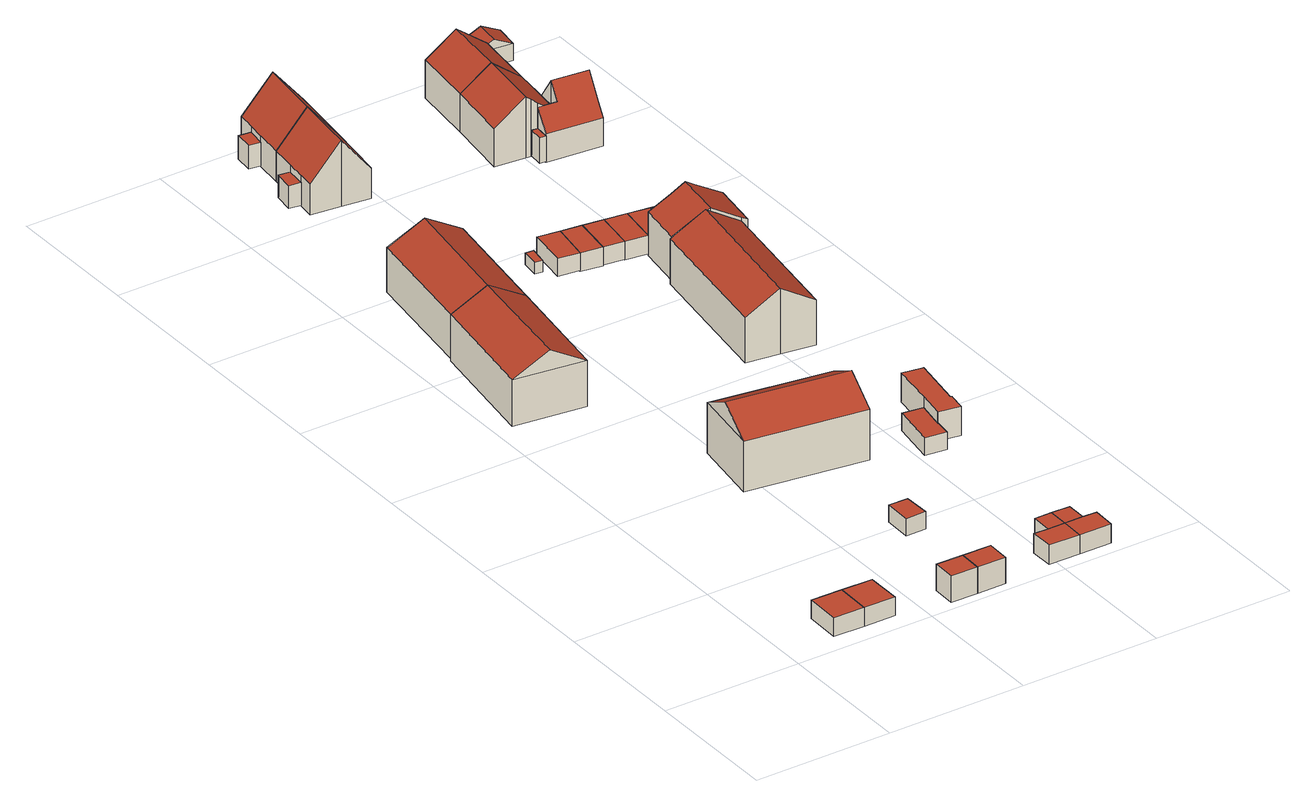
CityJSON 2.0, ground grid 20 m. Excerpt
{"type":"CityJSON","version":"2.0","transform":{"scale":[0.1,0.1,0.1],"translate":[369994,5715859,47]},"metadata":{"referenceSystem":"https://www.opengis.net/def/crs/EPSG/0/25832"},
"CityObjects":{
"building1":{"type":"Building","attributes":{"Geometrietyp2DReferenz":"3000","Gemeindeschluessel":"05513000","function":"31001_1310","roofType":"1000","measuredHeight":2.75},"address":[{"country":"Germany","locality":"Gelsenkirchen","thoroughfareNumber":"29","thoroughfareName":"Ossenkamp"}],"geometry":[{"type":"Solid","lod":"2","boundaries":[[[[0,1,2,3]],[[4,5,1,0]],[[6,7,5,4]],[[3,2,7,6]],[[4,0,3,6]],[[1,5,7,2]]]],"semantics":{"surfaces":[{"type":"WallSurface"},{"type":"RoofSurface"},{"type":"GroundSurface"}],"values":[[0,0,0,0,1,2]]}}]},
"building2":{"type":"Building","attributes":{"Geometrietyp2DReferenz":"3000","Gemeindeschluessel":"05513000","function":"31001_1310","roofType":"1000","measuredHeight":2.76},"address":[{"country":"Germany","locality":"Gelsenkirchen","thoroughfareNumber":"31","thoroughfareName":"Ossenkamp"}],"geometry":[{"type":"Solid","lod":"2","boundaries":[[[[8,9,1,0]],[[10,11,9,8]],[[4,5,11,10]],[[0,1,5,4]],[[10,8,0,4]],[[9,11,5,1]]]],"semantics":{"surfaces":[{"type":"WallSurface"},{"type":"RoofSurface"},{"type":"GroundSurface"}],"values":[[0,0,0,0,1,2]]}}]},
"building3":{"type":"Building","attributes":{"Geometrietyp2DReferenz":"3000","Gemeindeschluessel":"05513000","function":"31001_1010","roofType":"1000","measuredHeight":3.82},"address":[{"country":"Germany","locality":"Gelsenkirchen","thoroughfareNumber":"31","thoroughfareName":"Ossenkamp"}],"geometry":[{"type":"Solid","lod":"2","boundaries":[[[[12,13,14,15]],[[16,17,13,12]],[[18,19,17,16]],[[15,14,19,18]],[[16,12,15,18]],[[13,17,19,14]]]],"semantics":{"surfaces":[{"type":"WallSurface"},{"type":"RoofSurface"},{"type":"GroundSurface"}],"values":[[0,0,0,0,1,2]]}}]},
"building4":{"type":"Building","attributes":{"Geometrietyp2DReferenz":"3000","Gemeindeschluessel":"05513000","function":"31001_1010","roofType":"3100","measuredHeight":9.66,"storeysAboveGround":2},"address":[{"country":"Germany","locality":"Gelsenkirchen","thoroughfareNumber":"9","thoroughfareName":"Grasmückenweg"}],"geometry":[{"type":"Solid","lod":"2","boundaries":[[[[20,21,22,23]],[[24,25,21,20]],[[26,27,25,24]],[[23,22,27,26]],[[20,28,24]],[[26,29,23]],[[23,29,28,20]],[[24,28,29,26]],[[21,25,27,22]]]],"semantics":{"surfaces":[{"type":"WallSurface"},{"type":"RoofSurface"},{"type":"GroundSurface"}],"values":[[0,0,0,0,0,0,1,1,2]]}}]},
"building5":{"type":"Building","attributes":{"Geometrietyp2DReferenz":"3000","Gemeindeschluessel":"05513000","function":"31001_1010","roofType":"1000","measuredHeight":3.8},"address":[{"country":"Germany","locality":"Gelsenkirchen","thoroughfareNumber":"33","thoroughfareName":"Ossenkamp"}],"geometry":[{"type":"Solid","lod":"2","boundaries":[[[[30,31,13,12]],[[32,33,31,30]],[[16,17,33,32]],[[12,13,17,16]],[[32,30,12,16]],[[31,33,17,13]]]],"semantics":{"surfaces":[{"type":"WallSurface"},{"type":"RoofSurface"},{"type":"GroundSurface"}],"values":[[0,0,0,0,1,2]]}}]},
"building6":{"type":"Building","attributes":{"Geometrietyp2DReferenz":"3000","Gemeindeschluessel":"05513000","function":"31001_1313","roofType":"1000","measuredHeight":2.54},"address":[{"country":"Germany","locality":"Gelsenkirchen","thoroughfareNumber":"33","thoroughfareName":"Ossenkamp"}],"geometry":[{"type":"Solid","lod":"2","boundaries":[[[[34,35,36,37]],[[38,39,35,34]],[[40,41,39,38]],[[37,36,41,40]],[[38,34,37,40]],[[35,39,41,36]]]],"semantics":{"surfaces":[{"type":"WallSurface"},{"type":"RoofSurface"},{"type":"GroundSurface"}],"values":[[0,0,0,0,1,2]]}}]},
"building7":{"type":"Building","attributes":{"Geometrietyp2DReferenz":"3000","Gemeindeschluessel":"05513000","function":"31001_1010","roofType":"3100","measuredHeight":9.3,"storeysAboveGround":2},"address":[{"country":"Germany","locality":"Gelsenkirchen","thoroughfareNumber":"11","thoroughfareName":"Grasmückenweg"}],"geometry":[{"type":"Solid","lod":"2","boundaries":[[[[23,42,43,44]],[[26,45,42,23]],[[46,47,45,26]],[[44,43,47,46]],[[23,29,26]],[[46,48,44]],[[44,48,29,23]],[[26,29,48,46]],[[42,45,47,43]]]],"semantics":{"surfaces":[{"type":"WallSurface"},{"type":"RoofSurface"},{"type":"GroundSurface"}],"values":[[0,0,0,0,0,0,1,1,2]]}}]},
"building8":{"type":"Building","attributes":{"Geometrietyp2DReferenz":"3000","Gemeindeschluessel":"05513000","function":"31001_1010","roofType":"3100","measuredHeight":10.21,"storeysAboveGround":2},"address":[{"country":"Germany","locality":"Gelsenkirchen","thoroughfareNumber":"14","thoroughfareName":"Grasmückenweg"}],"geometry":[{"type":"Solid","lod":"2","boundaries":[[[[49,50,51,52]],[[53,54,50,49]],[[55,56,54,53]],[[52,51,56,55]],[[49,57,53]],[[55,58,52]],[[52,58,57,49]],[[53,57,58,55]],[[50,54,56,51]]]],"semantics":{"surfaces":[{"type":"WallSurface"},{"type":"RoofSurface"},{"type":"GroundSurface"}],"values":[[0,0,0,0,0,0,1,1,2]]}}]},
"building9":{"type":"Building","attributes":{"Geometrietyp2DReferenz":"3000","Gemeindeschluessel":"05513000","function":"31001_1310","roofType":"1000","measuredHeight":2.75},"address":[{"country":"Germany","locality":"Gelsenkirchen","thoroughfareNumber":"33","thoroughfareName":"Ossenkamp"}],"geometry":[{"type":"Solid","lod":"2","boundaries":[[[[59,60,61,62]],[[63,64,60,59]],[[65,66,64,63]],[[67,68,66,65]],[[62,61,68,67]],[[65,63,59,62,67]],[[60,64,66,68,61]]]],"semantics":{"surfaces":[{"type":"WallSurface"},{"type":"RoofSurface"},{"type":"GroundSurface"}],"values":[[0,0,0,0,0,1,2]]}}]},
"building10":{"type":"Building","attributes":{"Geometrietyp2DReferenz":"3000","Gemeindeschluessel":"05513000","function":"31001_1310","roofType":"1000","measuredHeight":2.63},"address":[{"country":"Germany","locality":"Gelsenkirchen","thoroughfareNumber":"33","thoroughfareName":"Ossenkamp"}],"geometry":[{"type":"Solid","lod":"2","boundaries":[[[[69,70,71,72]],[[63,73,70,69]],[[59,74,73,63]],[[72,71,74,59]],[[63,69,72,59]],[[70,73,74,71]]]],"semantics":{"surfaces":[{"type":"WallSurface"},{"type":"RoofSurface"},{"type":"GroundSurface"}],"values":[[0,0,0,0,1,2]]}}]},
"building11":{"type":"Building","attributes":{"Geometrietyp2DReferenz":"3000","Gemeindeschluessel":"05513000","function":"31001_1310","roofType":"1000","measuredHeight":2.81},"address":[{"country":"Germany","locality":"Gelsenkirchen","thoroughfareNumber":"35","thoroughfareName":"Ossenkamp"}],"geometry":[{"type":"Solid","lod":"2","boundaries":[[[[75,76,64,63]],[[77,78,76,75]],[[79,80,78,77]],[[65,66,80,79]],[[63,64,66,65]],[[79,77,75,63,65]],[[76,78,80,66,64]]]],"semantics":{"surfaces":[{"type":"WallSurface"},{"type":"RoofSurface"},{"type":"GroundSurface"}],"values":[[0,0,0,0,0,1,2]]}}]},
"building12":{"type":"Building","attributes":{"Geometrietyp2DReferenz":"3000","Gemeindeschluessel":"05513000","function":"31001_1310","roofType":"1000","measuredHeight":2.71},"address":[{"country":"Germany","locality":"Gelsenkirchen","thoroughfareNumber":"35","thoroughfareName":"Ossenkamp"}],"geometry":[{"type":"Solid","lod":"2","boundaries":[[[[81,82,70,69]],[[75,83,82,81]],[[63,73,83,75]],[[69,70,73,63]],[[75,81,69,63]],[[82,83,73,70]]]],"semantics":{"surfaces":[{"type":"WallSurface"},{"type":"RoofSurface"},{"type":"GroundSurface"}],"values":[[0,0,0,0,1,2]]}}]},
"building13":{"type":"Building","attributes":{"Gemeindeschluessel":"05513000","Geometrietyp2DReferenz":"3000","function":"31001_1010"},"address":[{"country":"Germany","locality":"Gelsenkirchen","thoroughfareNumber":"1","thoroughfareName":"Amselweg"}],"children":["building13-1","building13-2"]},
"building13-1":{"type":"BuildingPart","attributes":{"roofType":"3100","measuredHeight":9.55,"storeysAboveGround":1},"parents":["building13"],"geometry":[{"type":"MultiSurface","lod":"2","boundaries":[[[84,85,86,87]],[[88,89,85,84]],[[90,91,92,93]],[[94,95,91,90]],[[96,97,95,94]],[[98,99,97,96]],[[87,86,99,98]],[[98,96,94,87]],[[90,93,88,84,87,94]],[[85,89,92,91,95,97,99,86]],[[100,101,92,89]],[[88,93,102,103]],[[103,102,101,100]]],"semantics":{"surfaces":[{"type":"WallSurface"},{"type":"RoofSurface"},{"type":"GroundSurface"},{"type":"ClosureSurface"}],"values":[0,0,0,0,0,0,0,1,1,2,0,0,3]}}]},
"building13-2":{"type":"BuildingPart","attributes":{"roofType":"1000","measuredHeight":3.26,"storeysAboveGround":1},"address":[{"country":"Germany","locality":"Gelsenkirchen","thoroughfareNumber":"1","thoroughfareName":"Amselweg"}],"parents":["building13"],"geometry":[{"type":"Solid","lod":"2","boundaries":[[[[102,101,104,105]],[[106,107,100,103]],[[105,104,107,106]],[[103,102,105,106]],[[101,100,107,104]],[[102,103,100,101]]]],"semantics":{"surfaces":[{"type":"WallSurface"},{"type":"RoofSurface"},{"type":"GroundSurface"},{"type":"ClosureSurface"}],"values":[[0,0,0,1,2,3]]}}]},
"building14":{"type":"Building","attributes":{"Geometrietyp2DReferenz":"3000","Gemeindeschluessel":"05513000","function":"31001_2463","roofType":"1000","measuredHeight":2.48,"storeysAboveGround":1},"address":[{"country":"Germany","locality":"Gelsenkirchen","thoroughfareNumber":"16","thoroughfareName":"Grasmückenweg"}],"geometry":[{"type":"Solid","lod":"2","boundaries":[[[[108,109,110,111]],[[112,113,109,108]],[[114,115,113,112]],[[116,117,115,114]],[[118,119,117,116]],[[111,110,119,118]],[[116,114,112,108,111,118]],[[109,113,115,117,119,110]]]],"semantics":{"surfaces":[{"type":"WallSurface"},{"type":"RoofSurface"},{"type":"GroundSurface"}],"values":[[0,0,0,0,0,0,1,2]]}}]},
"building15":{"type":"Building","attributes":{"Geometrietyp2DReferenz":"3000","Gemeindeschluessel":"05513000","function":"31001_2523","roofType":"1000","measuredHeight":1.72},"address":[{"country":"Germany","locality":"Gelsenkirchen","thoroughfareNumber":"15","thoroughfareName":"Grasmückenweg"}],"geometry":[{"type":"Solid","lod":"2","boundaries":[[[[120,121,122,123]],[[124,125,121,120]],[[126,127,125,124]],[[123,122,127,126]],[[124,120,123,126]],[[121,125,127,122]]]],"semantics":{"surfaces":[{"type":"WallSurface"},{"type":"RoofSurface"},{"type":"GroundSurface"}],"values":[[0,0,0,0,1,2]]}}]},
"building16":{"type":"Building","attributes":{"Gemeindeschluessel":"05513000","Geometrietyp2DReferenz":"3000","function":"31001_1010"},"address":[{"country":"Germany","locality":"Gelsenkirchen","thoroughfareNumber":"3","thoroughfareName":"Amselweg"}],"children":["building16-1","building16-2"]},
"building16-1":{"type":"BuildingPart","attributes":{"roofType":"3100","measuredHeight":9.55,"storeysAboveGround":1},"parents":["building16"],"geometry":[{"type":"MultiSurface","lod":"2","boundaries":[[[90,91,95,94]],[[128,129,91,90]],[[130,131,132,133]],[[134,135,131,130]],[[136,137,135,134]],[[96,97,137,136]],[[94,95,97,96]],[[96,136,134,94]],[[130,133,128,90,94,134]],[[91,129,132,131,135,137,97,95]],[[138,139,132,129]],[[128,133,140,141]],[[141,140,139,138]]],"semantics":{"surfaces":[{"type":"WallSurface"},{"type":"RoofSurface"},{"type":"GroundSurface"},{"type":"ClosureSurface"}],"values":[0,0,0,0,0,0,0,1,1,2,0,0,3]}}]},
"building16-2":{"type":"BuildingPart","attributes":{"roofType":"1000","measuredHeight":3.34,"storeysAboveGround":1},"address":[{"country":"Germany","locality":"Gelsenkirchen","thoroughfareNumber":"3","thoroughfareName":"Amselweg"}],"parents":["building16"],"geometry":[{"type":"Solid","lod":"2","boundaries":[[[[140,139,142,143]],[[144,145,138,141]],[[143,142,145,144]],[[141,140,143,144]],[[139,138,145,142]],[[140,141,138,139]]]],"semantics":{"surfaces":[{"type":"WallSurface"},{"type":"RoofSurface"},{"type":"GroundSurface"},{"type":"ClosureSurface"}],"values":[[0,0,0,1,2,3]]}}]},
"building17":{"type":"Building","attributes":{"Geometrietyp2DReferenz":"3000","Gemeindeschluessel":"05513000","function":"31001_2463","roofType":"1000","measuredHeight":2.58},"address":[{"country":"Germany","locality":"Gelsenkirchen","thoroughfareNumber":"15","thoroughfareName":"Grasmückenweg"}],"geometry":[{"type":"Solid","lod":"2","boundaries":[[[[146,147,148,149]],[[150,151,147,146]],[[152,153,151,150]],[[149,148,153,152]],[[150,146,149,152]],[[147,151,153,148]]]],"semantics":{"surfaces":[{"type":"WallSurface"},{"type":"RoofSurface"},{"type":"GroundSurface"}],"values":[[0,0,0,0,1,2]]}}]},
"building18":{"type":"Building","attributes":{"Geometrietyp2DReferenz":"3000","Gemeindeschluessel":"05513000","function":"31001_1010","roofType":"1000","measuredHeight":4.21,"storeysAboveGround":1},"address":[{"country":"Germany","locality":"Gelsenkirchen","thoroughfareNumber":"16","thoroughfareName":"Grasmückenweg"}],"geometry":[{"type":"Solid","lod":"2","boundaries":[[[[154,155,156,157]],[[158,159,155,154]],[[160,161,159,158]],[[162,163,161,160]],[[164,165,163,162]],[[166,167,165,164]],[[168,169,167,166]],[[170,171,169,168]],[[172,173,171,170]],[[157,156,173,172]],[[170,168,166,164,162,160,158,154,157,172]],[[155,159,161,163,165,167,169,171,173,156]]]],"semantics":{"surfaces":[{"type":"WallSurface"},{"type":"RoofSurface"},{"type":"GroundSurface"}],"values":[[0,0,0,0,0,0,0,0,0,0,1,2]]}}]},
"building19":{"type":"Building","attributes":{"Geometrietyp2DReferenz":"3000","Gemeindeschluessel":"05513000","function":"31001_2463","roofType":"1000","measuredHeight":2.66},"address":[{"country":"Germany","locality":"Gelsenkirchen","thoroughfareNumber":"15","thoroughfareName":"Grasmückenweg"}],"geometry":[{"type":"Solid","lod":"2","boundaries":[[[[174,175,176,146]],[[177,178,175,174]],[[150,179,178,177]],[[146,176,179,150]],[[177,174,146,150]],[[175,178,179,176]]]],"semantics":{"surfaces":[{"type":"WallSurface"},{"type":"RoofSurface"},{"type":"GroundSurface"}],"values":[[0,0,0,0,1,2]]}}]},
"building20":{"type":"Building","attributes":{"Geometrietyp2DReferenz":"3000","Gemeindeschluessel":"05513000","function":"31001_1010","roofType":"3100","measuredHeight":9.5,"storeysAboveGround":2},"address":[{"country":"Germany","locality":"Gelsenkirchen","thoroughfareNumber":"13","thoroughfareName":"Grasmückenweg"}],"geometry":[{"type":"Solid","lod":"2","boundaries":[[[[180,181,182,183]],[[184,185,181,180]],[[186,187,185,184]],[[188,189,187,186]],[[190,191,189,188]],[[192,193,191,190]],[[183,182,193,192]],[[186,184,180,183,188]],[[192,190,188,183]],[[181,185,187,189,191,193,182]]]],"semantics":{"surfaces":[{"type":"WallSurface"},{"type":"RoofSurface"},{"type":"GroundSurface"}],"values":[[0,0,0,0,0,0,0,1,1,2]]}}]},
"building21":{"type":"Building","attributes":{"Geometrietyp2DReferenz":"3000","Gemeindeschluessel":"05513000","function":"31001_2463","roofType":"1000","measuredHeight":2.63},"address":[{"country":"Germany","locality":"Gelsenkirchen","thoroughfareNumber":"15","thoroughfareName":"Grasmückenweg"}],"geometry":[{"type":"Solid","lod":"2","boundaries":[[[[194,195,196,174]],[[197,198,195,194]],[[177,199,198,197]],[[174,196,199,177]],[[197,194,174,177]],[[195,198,199,196]]]],"semantics":{"surfaces":[{"type":"WallSurface"},{"type":"RoofSurface"},{"type":"GroundSurface"}],"values":[[0,0,0,0,1,2]]}}]},
"building22":{"type":"Building","attributes":{"Geometrietyp2DReferenz":"3000","Gemeindeschluessel":"05513000","function":"31001_2463","roofType":"1000","measuredHeight":2.73},"address":[{"country":"Germany","locality":"Gelsenkirchen","thoroughfareNumber":"15","thoroughfareName":"Grasmückenweg"}],"geometry":[{"type":"Solid","lod":"2","boundaries":[[[[200,201,202,194]],[[203,204,201,200]],[[197,205,204,203]],[[194,202,205,197]],[[203,200,194,197]],[[201,204,205,202]]]],"semantics":{"surfaces":[{"type":"WallSurface"},{"type":"RoofSurface"},{"type":"GroundSurface"}],"values":[[0,0,0,0,1,2]]}}]},
"building23":{"type":"Building","attributes":{"Geometrietyp2DReferenz":"3000","Gemeindeschluessel":"05513000","function":"31001_2463","roofType":"1000","measuredHeight":2.74},"address":[{"country":"Germany","locality":"Gelsenkirchen","thoroughfareNumber":"15","thoroughfareName":"Grasmückenweg"}],"geometry":[{"type":"Solid","lod":"2","boundaries":[[[[206,207,201,200]],[[208,209,207,206]],[[203,204,209,208]],[[200,201,204,203]],[[208,206,200,203]],[[207,209,204,201]]]],"semantics":{"surfaces":[{"type":"WallSurface"},{"type":"RoofSurface"},{"type":"GroundSurface"}],"values":[[0,0,0,0,1,2]]}}]},
"building24":{"type":"Building","attributes":{"Geometrietyp2DReferenz":"3000","Gemeindeschluessel":"05513000","function":"31001_1010","roofType":"3100","measuredHeight":9.31,"storeysAboveGround":2},"address":[{"country":"Germany","locality":"Gelsenkirchen","thoroughfareNumber":"15","thoroughfareName":"Grasmückenweg"}],"geometry":[{"type":"Solid","lod":"2","boundaries":[[[[210,211,212,213]],[[214,215,211,210]],[[216,217,215,214]],[[218,219,217,216]],[[220,221,219,218]],[[222,223,221,220]],[[224,225,223,222]],[[226,227,225,224]],[[228,229,227,226]],[[213,212,229,228]],[[218,216,214,210,220]],[[213,228,226,224,222,220,210]],[[211,215,217,219,221,223,225,227,229,212]]]],"semantics":{"surfaces":[{"type":"WallSurface"},{"type":"RoofSurface"},{"type":"GroundSurface"}],"values":[[0,0,0,0,0,0,0,0,0,0,1,1,2]]}}]},
"building25":{"type":"Building","attributes":{"Geometrietyp2DReferenz":"3000","Gemeindeschluessel":"05513000","function":"31001_2463","roofType":"1000","measuredHeight":2.69},"address":[{"country":"Germany","locality":"Gelsenkirchen","thoroughfareNumber":"15","thoroughfareName":"Grasmückenweg"}],"geometry":[{"type":"Solid","lod":"2","boundaries":[[[[230,231,207,206]],[[232,233,231,230]],[[208,209,233,232]],[[206,207,209,208]],[[232,230,206,208]],[[231,233,209,207]]]],"semantics":{"surfaces":[{"type":"WallSurface"},{"type":"RoofSurface"},{"type":"GroundSurface"}],"values":[[0,0,0,0,1,2]]}}]},
"building26":{"type":"Building","attributes":{"Geometrietyp2DReferenz":"3000","Gemeindeschluessel":"05513000","function":"31001_2463","roofType":"1000","measuredHeight":2.7},"address":[{"country":"Germany","locality":"Gelsenkirchen","thoroughfareNumber":"15","thoroughfareName":"Grasmückenweg"}],"geometry":[{"type":"Solid","lod":"2","boundaries":[[[[234,235,231,230]],[[236,237,235,234]],[[232,233,237,236]],[[230,231,233,232]],[[236,234,230,232]],[[235,237,233,231]]]],"semantics":{"surfaces":[{"type":"WallSurface"},{"type":"RoofSurface"},{"type":"GroundSurface"}],"values":[[0,0,0,0,1,2]]}}]},
"building27":{"type":"Building","attributes":{"Geometrietyp2DReferenz":"3000","Gemeindeschluessel":"05513000","function":"51009_1610","roofType":"1000","measuredHeight":3.69},"geometry":[{"type":"Solid","lod":"2","boundaries":[[[[238,239,240,241]],[[242,243,239,238]],[[244,245,243,242]],[[241,240,245,244]],[[242,238,241,244]],[[239,243,245,240]]]],"semantics":{"surfaces":[{"type":"WallSurface"},{"type":"RoofSurface"},{"type":"GroundSurface"}],"values":[[0,0,0,0,1,2]]}}]},
"building28":{"type":"Building","attributes":{"Geometrietyp2DReferenz":"3000","Gemeindeschluessel":"05513000","function":"31001_1010","roofType":"3100","measuredHeight":8.81,"storeysAboveGround":1},"address":[{"country":"Germany","locality":"Gelsenkirchen","thoroughfareNumber":"2","thoroughfareName":"Amselweg"}],"geometry":[{"type":"Solid","lod":"2","boundaries":[[[[246,247,248,249]],[[250,251,247,246]],[[252,253,251,250]],[[254,255,253,252]],[[256,257,255,254]],[[258,259,257,256]],[[260,261,259,258]],[[262,263,261,260]],[[249,248,263,262]],[[250,246,249,252]],[[262,260,258,256,254,252,249]],[[247,251,253,255,257,259,261,263,248]]]],"semantics":{"surfaces":[{"type":"WallSurface"},{"type":"RoofSurface"},{"type":"GroundSurface"}],"values":[[0,0,0,0,0,0,0,0,0,1,1,2]]}}]},
"building29":{"type":"Building","attributes":{"Geometrietyp2DReferenz":"3000","Gemeindeschluessel":"05513000","function":"31001_1010","roofType":"3100","measuredHeight":8.77,"storeysAboveGround":1},"address":[{"country":"Germany","locality":"Gelsenkirchen","thoroughfareNumber":"4","thoroughfareName":"Amselweg"}],"geometry":[{"type":"Solid","lod":"2","boundaries":[[[[254,255,264,265]],[[250,251,255,254]],[[266,267,251,250]],[[265,264,267,266]],[[254,252,250]],[[266,268,265]],[[265,268,252,254]],[[250,252,268,266]],[[255,251,267,264]]]],"semantics":{"surfaces":[{"type":"WallSurface"},{"type":"RoofSurface"},{"type":"GroundSurface"}],"values":[[0,0,0,0,0,0,1,1,2]]}}]},
"building30":{"type":"Building","attributes":{"Geometrietyp2DReferenz":"3000","Gemeindeschluessel":"05513000","function":"31001_1010","roofType":"3100","measuredHeight":9.06},"address":[{"country":"Germany","locality":"Gelsenkirchen","thoroughfareNumber":"2","thoroughfareName":"Amselweg"}],"geometry":[{"type":"Solid","lod":"2","boundaries":[[[[269,261,270,271]],[[272,259,261,269]],[[273,274,259,272]],[[275,257,274,273]],[[276,277,257,275]],[[278,279,277,276]],[[280,281,279,278]],[[282,283,281,280]],[[271,270,283,282]],[[272,269,271,282,280,278,273]],[[276,275,273,278]],[[261,259,274,257,277,279,281,283,270]]]],"semantics":{"surfaces":[{"type":"WallSurface"},{"type":"RoofSurface"},{"type":"GroundSurface"}],"values":[[0,0,0,0,0,0,0,0,0,1,1,2]]}}]},
"building31":{"type":"Building","attributes":{"Geometrietyp2DReferenz":"3000","Gemeindeschluessel":"05513000","function":"31001_2463","roofType":"3100","measuredHeight":3.84,"storeysAboveGround":1},"address":[{"country":"Germany","locality":"Gelsenkirchen","thoroughfareNumber":"4","thoroughfareName":"Amselweg"}],"geometry":[{"type":"Solid","lod":"2","boundaries":[[[[284,285,286,287]],[[288,289,285,284]],[[290,291,289,288]],[[287,286,291,290]],[[284,292,288]],[[290,293,287]],[[287,293,292,284]],[[288,292,293,290]],[[285,289,291,286]]]],"semantics":{"surfaces":[{"type":"WallSurface"},{"type":"RoofSurface"},{"type":"GroundSurface"}],"values":[[0,0,0,0,0,0,1,1,2]]}}]}
},
"vertices":[
[117,76,32],[117,76,5],[72,77,5],[72,77,32],[116,25,32],[116,25,5],[71,26,32],[71,26,5],
[162,75,32],[162,75,5],[162,24,32],[162,24,5],
[276,43,44],[276,43,6],[237,44,6],[237,44,44],[275,9,44],[275,9,6],[236,10,44],[236,10,6],
[112,626,90],[112,626,23],[137,797,23],[137,797,90],[9,640,90],[9,640,23],[34,812,90],[34,812,23],[61,633,119],[85,805,119],
[318,43,44],[318,43,6],[317,9,44],[317,9,6],
[309,212,30],[309,212,5],[281,213,5],[281,213,30],[310,174,30],[310,174,5],[280,173,30],[280,173,5],
[137,797,26],[162,973,26],[162,973,90],[34,812,26],[59,988,90],[59,988,26],[111,981,119],
[357,444,82],[357,444,9],[185,470,9],[185,470,82],[342,343,82],[342,343,9],[170,368,82],[170,368,9],[349,393,111],[177,419,111],
[410,53,31],[410,53,3],[390,54,3],[390,54,31],[436,53,31],[436,53,3],[435,19,31],[435,19,3],[390,20,31],[390,20,3],
[436,83,31],[436,83,4],[411,83,4],[411,83,31],[436,53,4],[410,53,4],
[463,53,31],[463,53,3],[483,52,31],[483,52,3],[482,19,31],[482,19,3],
[463,82,31],[463,82,4],[463,53,4],
[84,1193,70],[84,1193,26],[127,1188,26],[127,1188,122],[87,1217,70],[87,1217,26],[95,1283,70],[95,1283,26],[90,1246,26],[90,1246,70],[138,1278,122],[138,1278,26],[181,1273,70],[181,1273,26],[169,1183,70],[169,1183,26],[87,1217,27],[90,1246,27],[90,1246,60],[87,1217,60],
[74,1248,27],[74,1248,60],[70,1219,60],[70,1219,27],
[434,360,45],[434,360,20],[404,364,20],[404,364,45],[427,319,45],[427,319,20],[428,319,45],[428,319,20],[425,295,45],[425,295,20],[394,299,45],[394,299,20],
[246,940,46],[246,940,29],[234,941,29],[234,941,46],[242,914,46],[242,914,29],[231,916,46],[231,916,29],
[99,1323,70],[99,1323,26],[105,1375,70],[105,1375,26],[103,1350,26],[103,1350,70],[149,1370,122],[149,1370,26],[192,1365,70],[192,1365,26],[99,1323,27],[103,1350,27],[103,1350,61],[99,1323,61],
[85,1352,27],[85,1352,61],[82,1325,61],[82,1325,27],
[292,949,54],[292,949,28],[260,954,28],[260,954,54],[283,892,54],[283,892,28],[252,896,54],[252,896,28],
[443,422,61],[443,422,19],[434,360,19],[434,360,61],[471,417,61],[471,417,19],[473,417,61],[473,417,19],[461,341,61],[461,341,19],[463,340,61],[463,340,19],[463,339,61],[463,339,19],[459,314,61],[459,314,19],[428,319,61],[428,319,19],[427,319,61],[427,319,19],
[322,945,54],[322,945,27],[292,949,27],[314,887,54],[314,887,27],[283,892,27],
[332,602,88],[332,602,23],[380,595,23],[380,595,118],[362,810,88],[362,810,23],[366,810,91],[366,810,23],[410,803,118],[410,803,23],[459,796,88],[459,796,23],[429,588,88],[429,588,23],
[352,941,54],[352,941,28],[322,945,28],[344,883,54],[344,883,28],[314,887,28],
[384,937,54],[384,937,27],[352,941,27],[376,879,54],[376,879,27],[344,883,27],
[415,932,54],[415,932,27],[407,874,54],[407,874,27],
[417,802,118],[417,802,25],[459,796,25],[459,796,93],[366,810,88],[366,810,25],[376,879,88],[376,879,25],[407,874,106],[407,874,25],[427,872,118],[427,872,25],[437,870,112],[437,870,25],[468,866,94],[468,866,25],[478,865,88],[478,865,25],[468,795,88],[468,795,25],
[446,928,54],[446,928,27],[437,870,54],[437,870,27],
[476,924,54],[476,924,27],[468,866,54],[468,866,27],
[398,1153,64],[398,1153,27],[389,1154,27],[389,1154,64],[396,1132,64],[396,1132,27],[387,1133,64],[387,1133,27],
[337,1159,81],[337,1159,26],[381,1155,26],[381,1155,114],[349,1252,81],[349,1252,26],[392,1247,114],[392,1247,26],[435,1242,81],[435,1242,26],[431,1202,81],[431,1202,26],[425,1150,81],[425,1150,26],[398,1153,101],[398,1153,26],[389,1154,108],[389,1154,26],
[445,1333,26],[445,1333,81],[359,1343,81],[359,1343,26],[402,1338,114],
[398,1153,95],[396,1132,26],[396,1132,67],[425,1150,95],[427,1166,117],[427,1166,26],[431,1202,67],[484,1196,67],[484,1196,26],[480,1160,117],[480,1160,26],[477,1136,84],[477,1136,26],[476,1124,67],[476,1124,26],
[499,1355,51],[499,1355,26],[504,1391,26],[504,1391,51],[446,1361,51],[446,1361,26],[451,1397,51],[451,1397,26],[473,1358,64],[477,1394,64]
]}
